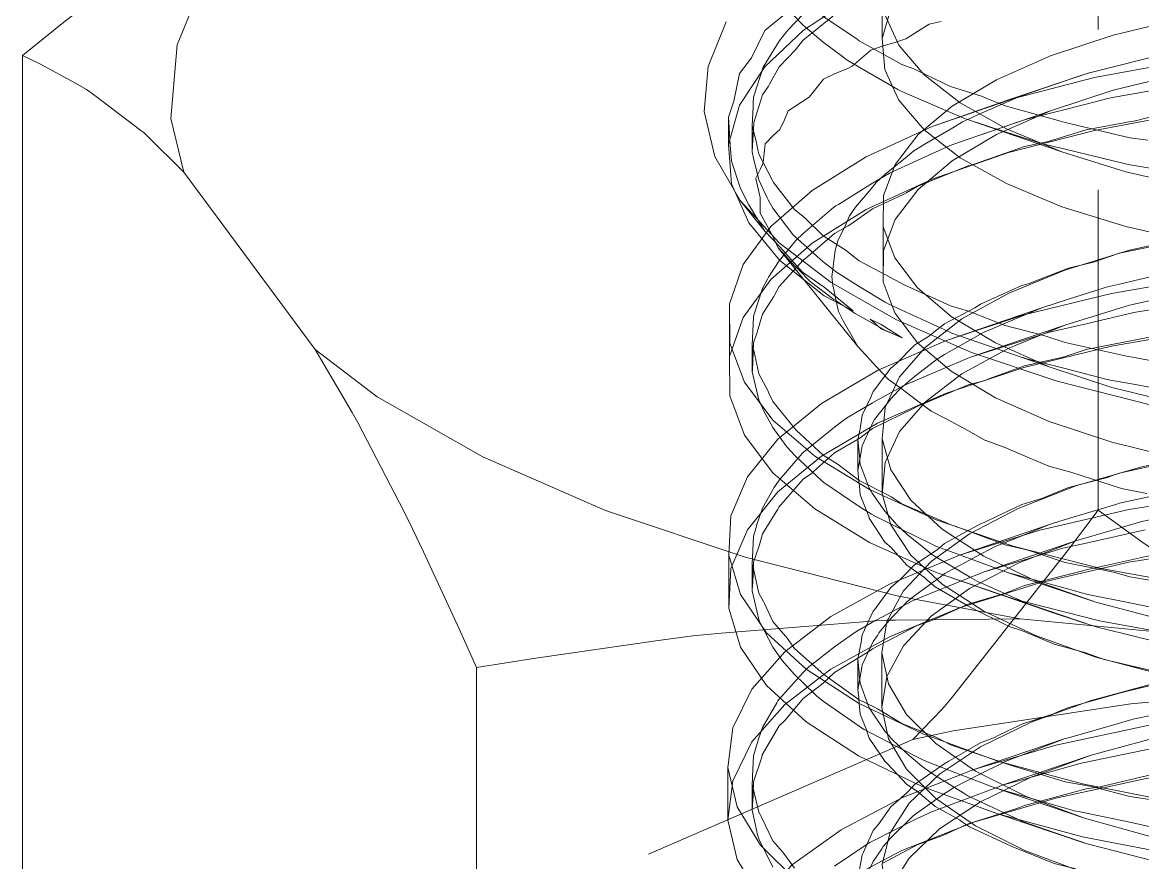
# Model space of a CAD drawing. Header units: millimetres. Extents: x 6 to 294, y 6 to 294.
# Drawn here: x 110.94 to 117.94, y 139.46 to 144.7 of the extents above; entities that cross this region are included whole.
import ezdxf

# ---------------------------------------------------------------- set-up
doc = ezdxf.new("R2010")
doc.units = ezdxf.units.MM
doc.linetypes.add('HIDDEN', pattern=[3, 2, -1])
doc.layers.add('M-VIEW', color=7, linetype='CONTINUOUS', lineweight=0)
doc.layers.add('M-VIEW-HIDD', color=8, linetype='HIDDEN', lineweight=0)

msp = doc.modelspace()

# ---------------------------------------------------------------- linework, layer by layer
at = {"layer": 'M-VIEW', "lineweight": 0}
for p, q in [((115.5803, 144.6509), (115.4968, 144.48)), ((110.9444, 138.7463), (110.9444, 144.4957)), ((115.5027, 143.8937), (115.5027, 144.0554)), ((116.8463, 144.0951), (117.4364, 143.8933)), ((111.9522, 143.7668), (112.7734, 142.6604)), ((116.7484, 142.7622), (117.3572, 142.5524)), ((117.1759, 140.9789), (119.9422, 140.715)), ((113.7812, 134.9246), (113.7812, 140.674))]:
    msp.add_line(p, q, dxfattribs=at)
for points in [[(113.3312, 146.1583), (112.7838, 145.839), (112.7447, 145.8151), (112.698, 145.7844), (112.0178, 145.3214), (111.8936, 145.2336), (111.7307, 145.1108), (111.2039, 144.7032), (110.9444, 144.4957)], [(116.1699, 144.4212), (116.089, 144.4702), (116.0734, 144.4817), (115.9457, 144.5784), (115.8203, 144.6844), (115.8081, 144.6967), (115.7653, 144.7409), (115.6306, 144.9081), (115.6222, 144.9239), (115.5428, 145.087), (115.5281, 145.1444), (115.5253, 145.1574), (115.5027, 145.2655), (115.5027, 145.267)], [(116.1699, 144.5868), (116.1486, 144.604), (115.9457, 144.7393), (115.8798, 144.8063), (115.8672, 144.8187), (115.7653, 144.9029), (115.6702, 145.0306), (115.6609, 145.0427), (115.652, 145.0522), (115.6306, 145.0755), (115.5428, 145.252), (115.5382, 145.2756)], [(112.0959, 145.0146), (111.9105, 144.5616), (111.8721, 144.1026), (111.9522, 143.7668)], [(115.5704, 144.4225), (115.6704, 144.5852), (115.7163, 144.6432), (115.7267, 144.6559), (115.8205, 144.7527), (115.8206, 144.7528)], [(115.5803, 144.6509), (115.6928, 144.7416), (115.7281, 144.7869)], [(115.34, 144.7051), (115.2262, 144.427), (115.2026, 144.1452), (115.2697, 143.8645), (115.4262, 143.5898), (115.6696, 143.3258), (115.9956, 143.0769), (116.3986, 142.8475), (116.8719, 142.6414), (117.4072, 142.4623), (117.9955, 142.3131), (118.6266, 142.1963), (119.2897, 142.1141), (119.8443, 142.0766), (119.9737, 142.067), (120.4565, 142.0565), (120.6305, 142.0587), (120.6665, 142.0582), (121.3565, 142.0855), (122.0319, 142.1492)], [(116.1699, 144.5868), (116.4358, 144.4384), (116.5106, 144.411), (116.5316, 144.4012), (116.7408, 144.3013), (116.9405, 144.2385), (116.9641, 144.229), (117.082, 144.1801), (117.4282, 144.086), (117.4562, 144.0762), (117.8597, 143.9814), (117.9735, 143.9674)], [(110.9444, 144.4957), (111.0539, 144.4431), (111.2764, 144.3229), (111.3452, 144.2825), (111.3976, 144.2458), (111.6848, 144.0273), (111.7045, 144.0113), (111.721, 143.9959), (111.9522, 143.7668)], [(115.4968, 144.48), (115.4232, 144.3834), (115.3865, 144.2103), (115.3536, 144.1098), (115.3636, 143.9371), (115.3728, 143.8349), (115.4286, 143.6649), (115.4803, 143.5633), (115.5804, 143.3986), (115.5805, 143.3985)], [(115.5803, 144.4239), (115.4232, 144.185), (115.3536, 143.9401), (115.3536, 143.94)], [(116.1699, 143.2134), (116.1043, 143.2652), (116.089, 143.277), (115.9457, 143.3683), (115.8328, 143.4788), (115.8203, 143.4907), (115.7653, 143.5341), (115.635, 143.7026), (115.6279, 143.7143), (115.5428, 143.8792), (115.5309, 143.938), (115.5281, 143.9513), (115.5027, 144.0554), (115.5077, 144.1755), (115.5083, 144.1883), (115.5088, 144.1986), (115.5107, 144.235), (115.5704, 144.4225)], [(118.2886, 143.742), (117.851, 143.8154), (117.8249, 143.8214), (117.4562, 143.9102), (117.3229, 143.9413), (117.2968, 143.9494), (117.082, 144.0191), (116.8463, 144.0951), (116.8231, 144.1046), (116.7408, 144.1394), (116.4358, 144.2709), (116.4116, 144.2834), (116.1699, 144.4212)], [(121.9711, 143.3745), (121.4461, 143.2815), (120.9048, 143.2168), (120.3566, 143.1813), (119.8109, 143.1749), (119.277, 143.1974), (118.7641, 143.2477), (118.2809, 143.3247), (117.8358, 143.4265), (117.4364, 143.5508), (117.0895, 143.695), (116.8011, 143.8561), (116.5762, 144.031), (116.4185, 144.2161), (116.3792, 144.302)], [(116.1699, 143.0521), (116.0224, 143.1463), (116.007, 143.1581), (115.9457, 143.2067), (115.7653, 143.3668), (115.7569, 143.3774), (115.6306, 143.5415), (115.6009, 143.5936), (115.5948, 143.6064), (115.5428, 143.7178), (115.5156, 143.8298), (115.5129, 143.8431), (115.5027, 143.8937), (115.5028, 143.8952)], [(121.9711, 143.7171), (121.4461, 143.624), (120.9048, 143.5594), (120.3566, 143.5238), (119.8109, 143.5175), (119.277, 143.5399), (118.7641, 143.5903), (118.2809, 143.6673), (117.8358, 143.769), (117.4364, 143.8933), (117.4359, 143.8935)], [(115.5252, 143.7281), (115.5519, 143.6092), (115.552, 143.5841), (115.5517, 143.5769), (115.552, 143.5101), (115.6194, 143.3905), (115.6257, 143.3773), (115.631, 143.3656)], [(118.2886, 142.5351), (117.8777, 142.6112), (117.851, 142.6169), (117.4562, 142.7025), (117.3484, 142.7396), (117.3229, 142.7481), (117.082, 142.8089), (116.8699, 142.8925), (116.8463, 142.9015), (116.7408, 142.9325), (116.4472, 143.0661), (116.4289, 143.0755), (116.1699, 143.2134)], [(116.0053, 143.1595), (115.9995, 143.1152), (116.0067, 143.0579)], [(116.7484, 142.7622), (116.7281, 142.7711), (116.4358, 142.9042), (116.3512, 142.9439), (116.3327, 142.9547), (116.1699, 143.0521)], [(116.4364, 142.831), (116.392, 142.8895), (116.3762, 142.9322)], [(112.7734, 142.6604), (113.0045, 142.2668), (113.0211, 142.2376), (113.0408, 142.2006), (113.328, 141.6453), (113.3804, 141.5407), (113.4492, 141.3958), (113.6716, 140.9167), (113.7812, 140.674)], [(112.7734, 142.6604), (113.1608, 142.3647), (113.8201, 141.9891), (114.587, 141.6551), (115.4584, 141.363), (116.4161, 141.1197), (117.1759, 140.9789)], [(120.8605, 142.2783), (120.8267, 142.2768), (120.6636, 142.2709), (120.2037, 142.2485), (120.173, 142.2488), (119.6855, 142.2532), (119.5524, 142.2527), (119.5191, 142.2546), (119.2059, 142.2758), (118.9174, 142.2917), (118.8852, 142.2955), (118.7387, 142.3143), (118.3076, 142.3648), (118.2886, 142.3683), (117.8597, 142.4472), (117.7395, 142.4681), (117.7115, 142.4751), (117.4562, 142.5411), (117.2176, 142.6013), (117.1919, 142.6098)], [(120.8023, 142.1802), (120.2518, 142.1501), (119.7055, 142.1493), (119.1729, 142.1775), (118.6633, 142.2335), (118.1854, 142.3161), (117.7475, 142.4232), (117.3572, 142.5524), (117.3571, 142.5525)], [(113.7812, 140.674), (114.1503, 140.7338), (114.8996, 140.8418), (115.1312, 140.8719), (115.3079, 140.8891), (116.2753, 140.9652), (116.3416, 140.9693), (116.3973, 140.9709), (117.1759, 140.9789)]]:
    msp.add_lwpolyline(points, dxfattribs=at)
at = {"layer": 'M-VIEW-HIDD', "lineweight": 0}
for p, q in [((117.6632, 141.6565), (117.6632, 147.4058)), ((116.3146, 144.6021), (116.3146, 144.9447)), ((117.103, 144.2181), (117.6009, 144.3855)), ((115.8583, 144.2354), (115.7273, 144.1492)), ((116.8511, 143.9728), (117.3653, 144.1498)), ((115.3536, 143.9401), (115.3536, 144.1098)), ((115.4262, 143.5898), (115.5804, 143.3986)), ((116.3206, 143.0828), (116.3206, 143.4254)), ((115.665, 143.2937), (116.1614, 142.6785)), ((115.3599, 142.6159), (115.3599, 142.9455)), ((116.7098, 142.7148), (117.3111, 142.9208)), ((116.8655, 142.6113), (117.4551, 142.8125)), ((115.5027, 142.6865), (115.5027, 142.5196)), ((116.1623, 141.9043), (116.1623, 142.0984)), ((116.3141, 141.7596), (116.3141, 142.1022)), ((116.7969, 141.3767), (117.3839, 141.5765)), ((116.9501, 141.2711), (117.5236, 141.4659)), ((115.3552, 141.0454), (115.3552, 141.3749)), ((115.5027, 141.1524), (115.5027, 141.3203)), ((117.0966, 141.2682), (117.6487, 141.0821)), ((117.1317, 141.1022), (117.6355, 140.9329)), ((116.3121, 140.4242), (116.3121, 140.7668)), ((116.1623, 140.5351), (116.1623, 140.7285)), ((112.1025, 138.3177), (116.5051, 140.2246)), ((116.8862, 140.0377), (117.4568, 140.2309)), ((117.064, 139.9392), (117.6186, 140.1265)), ((115.351, 139.7213), (115.351, 140.0508)), ((115.5027, 139.7842), (115.5027, 139.9469)), ((117.0134, 139.9251), (117.5773, 139.7343)), ((117.0367, 139.7608), (117.586, 139.5758))]:
    msp.add_line(p, q, dxfattribs=at)
for points in [[(115.5803, 144.4239), (115.8223, 144.6521), (116.1449, 144.8652), (116.5427, 145.059), (117.0086, 145.2297), (117.5348, 145.3739), (118.1122, 145.4885), (118.7307, 145.5711), (119.3797, 145.6198), (120.048, 145.6332), (120.7241, 145.6106), (121.3964, 145.552), (122.0532, 145.4577), (122.6832, 145.3291), (123.2756, 145.1677), (123.8201, 144.9759), (124.3073, 144.7565), (124.7289, 144.5128)], [(117.4359, 143.8935), (117.0895, 144.0375), (116.8011, 144.1987), (116.5762, 144.3736), (116.4185, 144.5586), (116.3308, 144.7503), (116.3146, 144.9447), (116.3702, 145.138)], [(115.5028, 143.8952), (115.5117, 144.0708), (115.5154, 144.0823), (115.5668, 144.2491), (115.6039, 144.304), (115.6112, 144.3168), (115.6704, 144.4239), (115.7752, 144.5334), (115.7854, 144.5461), (115.8205, 144.5907), (116.0156, 144.7493), (116.254, 144.9065), (116.3405, 144.9446), (116.3597, 144.9527)], [(117.0281, 144.3441), (117.3653, 144.4924), (117.7568, 144.6212), (118.1956, 144.7278), (118.6743, 144.8097), (119.1846, 144.8652), (119.7175, 144.8927), (120.264, 144.8913), (120.8146, 144.8605), (121.3597, 144.8004), (121.89, 144.7114), (122.3962, 144.5947), (122.8697, 144.4517), (123.3022, 144.2844), (123.6863, 144.0952), (124.0153, 143.887), (124.2836, 143.6627), (124.4865, 143.4258)], [(116.3792, 144.302), (116.3308, 144.4077), (116.3146, 144.6021), (116.3702, 144.7954)], [(115.8583, 144.2354), (115.947, 144.348), (116.0211, 144.3823), (116.0984, 144.4145), (116.1263, 144.4289), (116.2428, 144.5289), (116.3205, 144.5546), (116.3862, 144.5741), (116.4621, 144.5994), (116.607, 144.6904), (116.6818, 144.708)], [(117.1813, 144.244), (117.2856, 144.2789), (117.5365, 144.3631), (117.6009, 144.3855), (117.7169, 144.4139), (118.0063, 144.4867), (118.0674, 144.5027), (118.1927, 144.5241), (118.5176, 144.583), (118.5725, 144.5934), (118.7046, 144.6077), (119.061, 144.6501), (119.1071, 144.656), (119.2435, 144.6628), (119.5219, 144.6801), (119.6241, 144.6862), (119.6613, 144.6887), (119.715, 144.6881), (119.7363, 144.6979), (119.7995, 144.6935)], [(116.6251, 144.0521), (117.103, 144.2181), (117.6395, 144.3569), (118.2253, 144.4657), (118.8503, 144.542), (119.5038, 144.5842), (120.1745, 144.5909), (120.8508, 144.5616), (121.521, 144.4962), (122.1737, 144.3954), (122.7974, 144.2605), (123.3816, 144.0932), (123.9161, 143.896), (124.3916, 143.6717), (124.8, 143.4238), (125.1343, 143.1561), (125.3887, 142.8725), (125.5588, 142.5776)], [(117.0281, 144.0015), (117.3653, 144.1498), (117.7568, 144.2786), (118.1956, 144.3852), (118.6743, 144.4672), (119.1846, 144.5226), (119.7175, 144.5502), (120.264, 144.5488), (120.8146, 144.518), (121.3597, 144.4578), (121.89, 144.3688), (122.3962, 144.2521), (122.8697, 144.1091), (123.3022, 143.9418), (123.6863, 143.7527), (124.0153, 143.5444), (124.2836, 143.3202), (124.4865, 143.0833)], [(117.3571, 142.5525), (117.0212, 142.7011), (116.7454, 142.8663), (116.5344, 143.0444), (116.392, 143.2321), (116.3206, 143.4254), (116.3214, 143.6207), (116.3944, 143.8139), (116.5384, 144.0014), (116.7508, 144.1793), (117.0281, 144.3441)], [(117.1813, 144.244), (116.6251, 144.0521), (117.5365, 144.3631)], [(116.3597, 143.7597), (116.5332, 143.8398), (116.7393, 143.9323), (116.7613, 143.9419), (116.8507, 143.9724), (117.2019, 144.0924), (117.2259, 144.1002), (117.5876, 144.1916), (117.7236, 144.2267), (117.7521, 144.2338), (118, 144.2773)], [(116.6251, 143.7226), (117.103, 143.8886), (117.6395, 144.0274), (118.2253, 144.1361), (118.8503, 144.2125), (119.5038, 144.2547), (120.1745, 144.2614), (120.8508, 144.232), (121.521, 144.1667), (122.1737, 144.0659), (122.7974, 143.9309), (123.3816, 143.7637), (123.9161, 143.5665), (124.3916, 143.3422), (124.8, 143.0943), (125.1343, 142.8265), (125.3887, 142.543), (125.5588, 142.2481)], [(117.1813, 144.244), (116.906, 144.1225), (116.8804, 144.1109), (116.8163, 144.0809), (116.7555, 144.0443), (116.5865, 143.9452), (116.5125, 143.8992), (116.4592, 143.8552), (116.3315, 143.7526), (116.2757, 143.7022), (116.2338, 143.6511), (116.1465, 143.5475)], [(115.7273, 144.1492), (115.7031, 144.0939), (115.6739, 144.0335), (115.6336, 143.9957), (115.5838, 143.9436), (115.5714, 143.826), (115.5673, 143.8151), (115.5531, 143.7885), (115.5252, 143.7282), (115.5252, 143.7281)], [(116.6251, 144.0521), (116.214, 143.8624), (115.8768, 143.6526), (115.6193, 143.4269), (115.446, 143.1896), (115.3599, 142.9455), (115.3624, 142.6991), (115.4535, 142.4552), (115.6316, 142.2185), (115.8937, 141.9935), (116.2352, 141.7848), (116.6502, 141.5963), (117.1317, 141.4317), (117.6712, 141.2945), (118.2595, 141.1875), (118.8865, 141.113), (119.5412, 141.0728), (120.2125, 141.0682)], [(116.1699, 141.6804), (115.9499, 141.8291), (115.9375, 141.8399), (115.7653, 142.0006), (115.722, 142.0485), (115.7126, 142.061), (115.6306, 142.1725), (115.5725, 142.2798), (115.5665, 142.2929), (115.5428, 142.346), (115.5027, 142.5196), (115.5032, 142.5311), (115.5107, 142.7018), (115.5299, 142.7551), (115.5338, 142.7681), (115.5668, 142.88), (115.6374, 142.99), (115.6445, 143.003), (115.6704, 143.052), (115.8205, 143.217), (115.8374, 143.2304), (116.0156, 143.3828), (116.1019, 143.4308), (116.1186, 143.4421), (116.254, 143.537), (116.45, 143.6289), (116.4689, 143.6398), (116.5332, 143.6778), (116.8507, 143.8055), (116.8655, 143.8093), (116.8886, 143.817), (117.2033, 143.9268), (117.3502, 143.9585), (117.5876, 144.0307), (117.8568, 144.08), (117.8854, 144.085)], [(117.8854, 144.085), (117.9131, 144.092), (118, 144.1151)], [(116.3762, 142.9322), (116.3206, 143.0828), (116.3214, 143.2781), (116.3944, 143.4714), (116.5384, 143.6588), (116.7508, 143.8367), (117.0281, 144.0015)], [(115.3536, 143.94), (115.3728, 143.6938), (115.4803, 143.4509), (115.6745, 143.216), (115.9518, 142.9938), (116.1325, 142.9012)], [(116.6251, 143.7226), (116.214, 143.5328), (115.8768, 143.323), (115.6193, 143.0973), (115.446, 142.8601), (115.3599, 142.6159), (115.3624, 142.3695), (115.4535, 142.1256), (115.6316, 141.8889), (115.8937, 141.664), (116.2352, 141.4553), (116.6502, 141.2667), (117.1317, 141.1022), (117.6712, 140.965), (118.2595, 140.858), (118.8865, 140.7835), (119.5412, 140.7433), (120.2125, 140.7386)], [(116.1699, 141.8418), (116.038, 141.9415), (116.0224, 141.953), (115.9457, 141.9992), (115.7773, 142.1569), (115.7653, 142.1677), (115.6306, 142.3341), (115.6069, 142.3871), (115.6009, 142.4002), (115.5428, 142.5076), (115.5184, 142.6234), (115.5156, 142.6363), (115.5027, 142.6865), (115.5103, 142.8605), (115.5107, 142.8686), (115.5668, 143.0414), (115.5968, 143.0978), (115.6039, 143.1108), (115.6704, 143.2137), (115.7648, 143.3275), (115.7752, 143.3397), (115.8205, 143.384), (116.0108, 143.5452), (116.0248, 143.556), (116.0404, 143.5654), (116.254, 143.698), (116.3597, 143.7597)], [(116.1465, 143.5475), (116.1104, 143.4938), (116.0838, 143.4359), (116.0369, 143.3379), (116.02, 143.2776), (116.0125, 143.2139), (116.0053, 143.1595)], [(115.5805, 143.3985), (115.6745, 143.2998), (115.8164, 143.1425), (115.9518, 143.0489), (116.1325, 142.9012)], [(115.631, 143.3656), (115.665, 143.2937), (115.7734, 143.1765), (115.7905, 143.1589), (115.8635, 143.0838), (116.0122, 142.9716), (116.0256, 142.9628), (116.1452, 142.8849), (116.3352, 142.7787), (116.345, 142.7744), (116.4393, 142.7319)], [(119.0475, 140.8182), (118.5447, 140.8808), (118.0758, 140.9694), (117.6487, 141.0821), (117.2709, 141.2163), (116.949, 141.3693), (116.6884, 141.5379), (116.4937, 141.7187), (116.3682, 141.908), (116.3141, 142.1022), (116.3324, 142.2973), (116.4227, 142.4895), (116.5835, 142.675), (116.812, 142.8501), (117.1042, 143.0112), (117.4551, 143.1551), (117.8586, 143.2788), (118.3078, 143.3796)], [(117.2382, 143.0744), (117.264, 143.0847), (117.477, 143.1674), (117.642, 143.2078), (117.6697, 143.2175), (117.7965, 143.2603), (118.0919, 143.3223)], [(118.1421, 143.1491), (117.7965, 143.0683), (117.7221, 143.0515), (117.694, 143.0422), (117.477, 142.9731), (117.3111, 142.9208), (117.2857, 142.9098), (117.1866, 142.8684), (116.9514, 142.7682), (116.9281, 142.7552), (116.704, 142.6279), (116.6574, 142.5997), (116.6409, 142.5869), (116.5164, 142.4919), (116.4289, 142.417), (116.4158, 142.4029), (116.3673, 142.3517), (116.266, 142.2219), (116.2579, 142.2089), (116.1894, 142.0575), (116.1822, 142.0229), (116.1799, 142.0085), (116.1623, 141.9043), (116.1712, 141.8206), (116.1725, 141.8055), (116.1771, 141.7533)], [(118.3398, 143.1122), (117.7458, 143.0093), (117.1994, 142.8759), (116.7098, 142.7148), (116.2856, 142.5293), (115.9341, 142.3229), (115.6613, 142.0999), (115.472, 141.8645), (115.3693, 141.6212), (115.3552, 141.3749), (115.4297, 141.1302), (115.5917, 140.8918), (115.8383, 140.6643), (116.1654, 140.4522), (116.5671, 140.2596), (117.0367, 140.0903), (117.566, 139.9477), (118.1459, 139.8349)], [(117.2382, 143.0744), (117.2111, 143.0663), (117.1866, 143.0593), (116.9281, 142.9432), (116.892, 142.9194), (116.704, 142.8202), (116.6266, 142.7588), (116.6103, 142.7456), (116.5164, 142.6861), (116.4047, 142.5753), (116.3915, 142.5619), (116.3673, 142.5427), (116.2579, 142.3972), (116.2522, 142.3829), (116.2458, 142.3666), (116.1894, 142.25), (116.1778, 142.179), (116.1754, 142.1644), (116.1623, 142.0984), (116.1736, 141.9774), (116.1749, 141.9629), (116.1771, 141.944)], [(116.0067, 143.0579), (116.0094, 143.0454), (116.0229, 142.9829), (116.0411, 142.896), (116.0711, 142.8387), (116.1095, 142.7702), (116.1614, 142.6785), (116.2127, 142.6242), (116.2812, 142.5502), (116.3537, 142.4721), (116.4295, 142.4185), (116.5282, 142.3443), (116.6203, 142.2754), (116.7184, 142.2256), (116.8484, 142.1532), (116.9555, 142.0941), (117.0748, 142.0492), (117.2366, 141.9807), (117.3538, 141.9317), (117.4929, 141.893), (117.6863, 141.8305), (117.809, 141.7914), (117.966, 141.7601)], [(119.0475, 140.4756), (118.5447, 140.5382), (118.0758, 140.6269), (117.6487, 140.7395), (117.2709, 140.8737), (116.949, 141.0267), (116.6884, 141.1953), (116.4937, 141.3761), (116.3682, 141.5654), (116.3141, 141.7596), (116.3324, 141.9547), (116.4227, 142.147), (116.5835, 142.3325), (116.812, 142.5075), (117.1042, 142.6686), (117.4551, 142.8125), (117.8586, 142.9362), (118.3078, 143.037)], [(116.1699, 140.4727), (115.9644, 140.6204), (115.9499, 140.6305), (115.7653, 140.7934), (115.7312, 140.8422), (115.722, 140.855), (115.6306, 140.9623), (115.5786, 141.0737), (115.5725, 141.0865), (115.5428, 141.1386), (115.5052, 141.3092), (115.5027, 141.3203), (115.5107, 141.4943), (115.526, 141.5485), (115.5299, 141.5618), (115.5668, 141.6697), (115.6302, 141.7838), (115.6374, 141.7965), (115.6704, 141.8449), (115.8142, 142.0103), (115.8205, 142.0173), (116.0156, 142.175), (116.0855, 142.226), (116.1019, 142.2376), (116.254, 142.3267), (116.4306, 142.4247), (116.45, 142.4351), (116.5332, 142.4711), (116.844, 142.6026), (116.8655, 142.6113), (117.2033, 142.7187), (117.3237, 142.7573), (117.3502, 142.7654), (117.3771, 142.7713), (117.5876, 142.82), (117.8854, 142.891)], [(117.8854, 142.891), (118, 142.9089)], [(116.2397, 142.8485), (116.3076, 142.7886), (116.4393, 142.7319)], [(116.2397, 142.8485), (116.3076, 142.815), (116.4393, 142.7319)], [(120.8023, 141.8376), (120.2518, 141.8075), (119.7055, 141.8067), (119.1729, 141.8349), (118.6633, 141.891), (118.1854, 141.9735), (117.7475, 142.0806), (117.3572, 142.2098), (117.0212, 142.3586), (116.7454, 142.5237), (116.5344, 142.7018), (116.4364, 142.831)], [(118.3398, 142.7827), (117.7458, 142.6798), (117.1994, 142.5464), (116.7098, 142.3853), (116.2856, 142.1997), (115.9341, 141.9934), (115.6613, 141.7704), (115.472, 141.5349), (115.3693, 141.2917), (115.3552, 141.0454), (115.4297, 140.8006), (115.5917, 140.5622), (115.8383, 140.3348), (116.1654, 140.1227), (116.5671, 139.93), (117.0367, 139.7608), (117.566, 139.6182), (118.1459, 139.5053)], [(116.1699, 140.3074), (115.9457, 140.465), (115.9058, 140.4961), (115.8934, 140.5077), (115.7653, 140.6316), (115.6897, 140.7187), (115.6804, 140.7315), (115.6306, 140.8015), (115.5515, 140.9531), (115.5459, 140.9657), (115.5027, 141.1524), (115.5046, 141.1897), (115.5052, 141.2025), (115.5107, 141.3327), (115.5433, 141.4269), (115.5472, 141.4402), (115.5668, 141.5088), (115.6622, 141.6631), (115.6687, 141.6756), (115.8205, 141.8499), (115.8715, 141.8862), (115.885, 141.8978), (116.0156, 142.0136), (116.159, 142.097), (116.1755, 142.1087), (116.254, 142.1657), (116.5169, 142.2947), (116.5332, 142.3045), (116.8507, 142.4383), (116.9501, 142.465), (116.9745, 142.4737), (117.2033, 142.5575), (117.4422, 142.6127), (117.4687, 142.6209), (117.5876, 142.659), (117.9843, 142.7375)], [(117.9961, 139.6176), (117.5773, 139.7343), (117.2091, 139.8721), (116.8977, 140.0281), (116.6486, 140.1991), (116.4661, 140.3817), (116.3532, 140.5722), (116.3121, 140.7668), (116.3433, 140.9617), (116.4464, 141.153), (116.6195, 141.3369), (116.8597, 141.5097), (117.1628, 141.668), (117.5236, 141.8085), (117.9358, 141.9282), (118.3924, 142.0247), (118.8854, 142.0957), (119.4063, 142.1396)], [(118.1421, 141.9664), (117.7965, 141.8883), (117.7514, 141.8723), (117.7221, 141.8616), (117.477, 141.7973), (117.3362, 141.7399), (117.3111, 141.7294), (117.1866, 141.6914), (116.9749, 141.5918), (116.9514, 141.5804), (116.9281, 141.5721), (116.704, 141.4483), (116.6745, 141.424), (116.6574, 141.4096), (116.5164, 141.3161), (116.4418, 141.2393), (116.4289, 141.2257), (116.3673, 141.1746), (116.276, 141.0485), (116.266, 141.0344), (116.2579, 141.0253), (116.1894, 140.8782), (116.1847, 140.8485), (116.1822, 140.8326), (116.1623, 140.7285), (116.17, 140.6439), (116.1712, 140.6294), (116.1771, 140.576)], [(116.1771, 141.944), (116.2335, 141.7946), (116.2432, 141.7778), (116.2523, 141.7618), (116.331, 141.6497), (116.3921, 141.5802), (116.404, 141.5664), (116.4686, 141.5069), (116.6062, 141.3958), (116.622, 141.3827), (116.6451, 141.3679), (116.8587, 141.2406), (116.8874, 141.2244), (116.9104, 141.2111), (117.1073, 141.1236), (117.2367, 141.0674), (117.261, 141.0565), (117.3886, 141.0146), (117.636, 140.9329), (117.6641, 140.9233), (117.6999, 140.9149), (118.0382, 140.8326)], [(120.4281, 141.8435), (119.7539, 141.8503), (119.0927, 141.8213), (118.4557, 141.7576), (117.8539, 141.6607), (117.2978, 141.5328), (116.7969, 141.3767), (116.3598, 141.1954), (115.9942, 140.9927), (115.7062, 140.7725), (115.5009, 140.539), (115.3819, 140.2969), (115.351, 140.0508), (115.409, 139.8054), (115.5548, 139.5654), (115.7858, 139.3356), (116.0982, 139.1203), (116.4864, 138.9237)], [(118.2886, 141.1681), (117.8597, 141.2406), (117.7668, 141.267), (117.7395, 141.2744), (117.4562, 141.3309), (117.2437, 141.3999), (117.2176, 141.4081), (117.082, 141.4397), (116.7705, 141.5558), (116.7484, 141.5637), (116.4358, 141.6971), (116.3693, 141.7392), (116.3512, 141.7504), (116.1699, 141.8418)], [(116.1771, 140.3822), (116.1688, 140.4738), (116.1675, 140.4882), (116.1623, 140.5351), (116.1865, 140.6738), (116.1894, 140.6902), (116.2579, 140.836), (116.2837, 140.8749), (116.2935, 140.8899), (116.3673, 140.9807), (116.4534, 141.0683), (116.4663, 141.0818), (116.5164, 141.1228), (116.687, 141.2478), (116.7046, 141.261), (116.9281, 141.3824), (116.9933, 141.4163), (117.0163, 141.4286), (117.1866, 141.4975), (117.3587, 141.5662), (117.3839, 141.5765), (117.477, 141.6041), (117.7724, 141.693), (117.7965, 141.7005), (118.1421, 141.7764)], [(116.1771, 141.7533), (116.2302, 141.617), (116.2335, 141.6065), (116.331, 141.457), (116.3695, 141.4227), (116.3815, 141.4091), (116.4686, 141.3128), (116.5777, 141.2363), (116.5933, 141.2225), (116.6451, 141.1774), (116.8494, 141.0594), (116.8715, 141.0461), (117.1073, 140.9307), (117.1905, 140.9044), (117.215, 140.8938), (117.3886, 140.8205), (117.586, 140.7669), (117.6135, 140.7565), (117.6999, 140.7248), (118.0289, 140.6478), (118.0623, 140.6397), (118.4002, 140.5719), (118.5191, 140.5608)], [(117.9961, 139.275), (117.5773, 139.3917), (117.2091, 139.5295), (116.8977, 139.6855), (116.6486, 139.8565), (116.4661, 140.0391), (116.3532, 140.2296), (116.3121, 140.4242), (116.3433, 140.6191), (116.4464, 140.8104), (116.6195, 140.9943), (116.8597, 141.1671), (117.1628, 141.3254), (117.5236, 141.4659), (117.9358, 141.5856), (118.3924, 141.6821), (118.8854, 141.7532), (119.4063, 141.797)], [(118.7663, 140.9365), (118.7387, 140.9402), (118.2886, 141.0012), (118.1679, 141.0162), (118.1382, 141.0219), (117.8597, 141.0786), (117.6091, 141.1273), (117.5813, 141.1347), (117.4562, 141.1696), (117.0966, 141.2682), (116.7408, 141.3988), (116.6489, 141.4329), (116.6277, 141.4428), (116.4358, 141.5354), (116.2653, 141.6207), (116.247, 141.6319), (116.1699, 141.6804)], [(116.5051, 140.2246), (116.6862, 140.4128), (116.7139, 140.4434), (116.7533, 140.4914), (117.4719, 141.4018), (117.6632, 141.6565)], [(119.3102, 140.5691), (119.0527, 140.7034), (119.0132, 140.7258), (118.9572, 140.7621), (117.9351, 141.4586), (117.6632, 141.6565)], [(115.7653, 139.4217), (115.6992, 139.5132), (115.6897, 139.5259), (115.6306, 139.5926), (115.5573, 139.7445), (115.5515, 139.7564), (115.5428, 139.771), (115.5027, 139.9469), (115.5041, 139.9822), (115.5046, 139.9954), (115.5107, 140.1227), (115.5394, 140.2209), (115.5433, 140.2341), (115.5668, 140.3002), (115.6554, 140.4543), (115.6622, 140.4659), (115.6704, 140.4774), (115.8205, 140.6439), (115.8584, 140.6799), (115.8715, 140.6921), (116.0156, 140.8035), (116.1423, 140.8927), (116.159, 140.9041), (116.254, 140.9573), (116.4985, 141.0876), (116.5169, 141.0971), (116.5332, 141.1038), (116.8507, 141.2319), (116.9263, 141.262), (116.9501, 141.2711), (117.2033, 141.3473), (117.4153, 141.4118), (117.4422, 141.4197), (117.5876, 141.451), (117.9573, 141.5337)], [(120.4281, 141.514), (119.7539, 141.5208), (119.0927, 141.4918), (118.4557, 141.4281), (117.8539, 141.3312), (117.2978, 141.2033), (116.7969, 141.0472), (116.3598, 140.8659), (115.9942, 140.6632), (115.7062, 140.4429), (115.5009, 140.2095), (115.3819, 139.9674), (115.351, 139.7213), (115.409, 139.4759), (115.5548, 139.2359), (115.7858, 139.0061), (116.0982, 138.7907), (116.4864, 138.5942)], [(115.6306, 139.4279), (115.5428, 139.6044), (115.5338, 139.6389), (115.531, 139.6515), (115.5027, 139.7842), (115.5072, 139.8762), (115.5078, 139.8896), (115.5107, 139.9617), (115.5614, 140.1158), (115.565, 140.1285), (115.6704, 140.3108), (115.7071, 140.3464), (115.7175, 140.3584), (115.8205, 140.4815), (115.9346, 140.5675), (115.9481, 140.5797), (116.0156, 140.6424), (116.2361, 140.7784), (116.254, 140.7917), (116.5332, 140.937), (116.6174, 140.9656), (116.6394, 140.9752), (116.8507, 141.0698), (117.064, 141.1322), (117.0884, 141.1414), (117.2033, 141.1862), (117.5665, 141.2779), (117.5876, 141.2849), (118, 141.3748)], [(117.261, 141.0565), (116.6502, 141.2667), (117.636, 140.9329)], [(116.8317, 138.6978), (116.5983, 138.8719), (116.4323, 139.0568), (116.3367, 139.2486), (116.313, 139.4437), (116.3616, 139.638), (116.4818, 139.8279), (116.6715, 140.0094), (116.9273, 140.1791), (117.2448, 140.3333), (117.6186, 140.469), (118.0423, 140.5834), (118.5083, 140.6739), (119.0089, 140.7386), (119.5351, 140.7757), (120.0781, 140.7841), (120.6284, 140.7633), (121.1764, 140.713)], [(116.1623, 139.3572), (116.1894, 139.5047), (116.1949, 139.5173), (116.2579, 139.6577), (116.2935, 139.6991), (116.303, 139.713), (116.3673, 139.805), (116.4663, 139.8909), (116.4796, 139.9054), (116.5164, 139.9446), (116.7046, 140.075), (116.7255, 140.0874), (116.9281, 140.2044), (117.0163, 140.2377), (117.0387, 140.249), (117.1866, 140.3218), (117.3839, 140.3858), (117.4099, 140.3971), (117.477, 140.4258), (117.7965, 140.5152), (117.8349, 140.5242), (118.1421, 140.5986)], [(116.1771, 140.576), (116.225, 140.4443), (116.2302, 140.4298), (116.2335, 140.4224), (116.331, 140.2779), (116.3571, 140.2472), (116.3695, 140.2323), (116.4686, 140.1371), (116.5624, 140.0583), (116.5777, 140.0452), (116.6451, 139.9999), (116.8298, 139.885), (116.8494, 139.8725), (117.1073, 139.7519), (117.1651, 139.7257), (117.1905, 139.7139), (117.3886, 139.6448), (117.559, 139.5855), (117.586, 139.5758), (117.6999, 139.547), (117.9976, 139.4697)], [(116.5051, 140.2246), (116.7571, 140.2791), (117.8665, 140.4482), (119.0319, 140.5581), (119.3102, 140.5691)], [(115.5209, 138.2395), (115.3914, 138.4808), (115.3501, 138.7267), (115.3975, 138.9724), (115.533, 139.2133), (115.754, 139.4446), (116.057, 139.6618), (116.4365, 139.8608), (116.8862, 140.0377), (117.3981, 140.1887), (117.9636, 140.311), (118.5727, 140.4018), (119.2152, 140.4591), (119.8797, 140.4814), (120.555, 140.4679), (121.2293, 140.4182), (121.891, 140.3328), (122.5288, 140.2126)], [(118.7663, 139.7388), (118.7387, 139.7395), (118.2886, 139.7949), (118.1969, 139.8159), (118.1679, 139.8223), (117.8597, 139.8684), (117.6373, 139.9271), (117.6091, 139.9342), (117.4562, 139.9616), (117.121, 140.063), (117.0966, 140.0702), (116.7408, 140.1921), (116.6696, 140.2288), (116.6489, 140.2392), (116.4358, 140.3252), (116.2838, 140.4167), (116.2653, 140.4275), (116.1699, 140.4727)], [(116.8317, 138.3552), (116.5983, 138.5293), (116.4323, 138.7142), (116.3367, 138.906), (116.313, 139.1011), (116.3616, 139.2955), (116.4818, 139.4853), (116.6715, 139.6669), (116.9273, 139.8365), (117.2448, 139.9907), (117.6186, 140.1265), (118.0423, 140.2408), (118.5083, 140.3313), (119.0089, 140.396), (119.5351, 140.4331), (120.0781, 140.4416), (120.6284, 140.4207), (121.1764, 140.3705)], [(116.1771, 140.3822), (116.216, 140.2861), (116.2211, 140.2706), (116.2335, 140.2334), (116.331, 140.0896), (116.3477, 140.0724), (116.4686, 139.9435), (116.5335, 139.9001), (116.5487, 139.887), (116.6451, 139.8063), (116.7958, 139.7231), (116.8151, 139.7095), (116.8587, 139.6794), (117.1198, 139.5595)], [(116.2057, 139.3577), (116.2579, 139.4645), (116.3115, 139.5424), (116.3209, 139.5564), (116.3673, 139.6111), (116.4902, 139.7316), (116.5037, 139.7452), (116.5164, 139.7551), (116.704, 139.887), (116.7404, 139.9107), (116.7608, 139.9244), (116.9281, 140.011), (117.0588, 140.0761), (117.0811, 140.0876), (117.1866, 140.128), (117.4303, 140.2205), (117.4568, 140.2309), (117.477, 140.2365), (117.7965, 140.3271), (117.8583, 140.3449), (117.8896, 140.3542), (118.1421, 140.4051)], [(117.5124, 139.7805), (117.4864, 139.7879), (117.4562, 139.7968), (117.082, 139.9055), (117.0134, 139.9251), (116.9901, 139.9338), (116.7408, 140.03), (116.5758, 140.0944), (116.5546, 140.1048), (116.4358, 140.1645), (116.2015, 140.287), (116.1845, 140.2979), (116.1699, 140.3074)], [(115.5209, 137.91), (115.3914, 138.1513), (115.3501, 138.3972), (115.3975, 138.6429), (115.533, 138.8838), (115.754, 139.1151), (116.057, 139.3323), (116.4365, 139.5313), (116.8862, 139.7081), (117.3981, 139.8592), (117.9636, 139.9815), (118.5727, 140.0723), (119.2152, 140.1296), (119.8797, 140.1519), (120.555, 140.1384), (121.2293, 140.0887), (121.891, 140.0033), (122.5288, 139.8831)], [(116.0156, 139.4338), (116.2203, 139.5708), (116.2361, 139.5811), (116.254, 139.5905), (116.5332, 139.731), (116.5961, 139.7615), (116.6174, 139.7716), (116.8507, 139.8596), (117.0394, 139.9303), (117.064, 139.9392), (117.2033, 139.9779), (117.5413, 140.0734), (117.5665, 140.0802), (117.5876, 140.0843), (118, 140.1683)], [(116.319, 139.4522), (116.5332, 139.5684), (116.6935, 139.6259), (116.7156, 139.636), (116.8507, 139.6991), (117.1485, 139.7914), (117.1714, 139.8004), (117.2033, 139.8134), (117.5876, 139.9166), (117.6639, 139.9281), (117.692, 139.9343), (118, 140.006)], [(117.5124, 139.7805), (117.5396, 139.7751), (117.8597, 139.708), (118.0652, 139.6633)], [(117.1198, 139.5595), (117.3886, 139.4516), (117.4804, 139.4282), (117.5079, 139.4209), (117.5348, 139.4112), (117.6999, 139.3535), (117.944, 139.3005)]]:
    msp.add_lwpolyline(points, dxfattribs=at)

doc.saveas('drawing.dxf')
